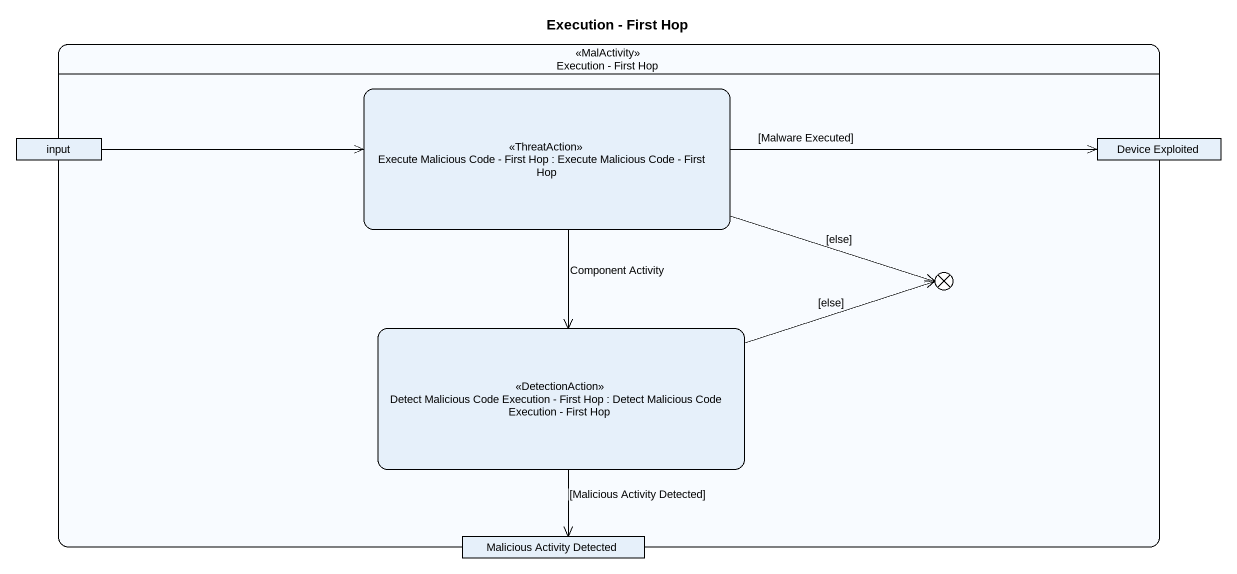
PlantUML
@startuml
title Execution - First Hop
hide empty description
state "Execution - First Hop" as Execution_First_Hop <<MalActivity>> {
  state "Execute Malicious Code - First Hop : Execute Malicious Code - First Hop" as Execute_Malicious_Code <<ThreatAction>>
  state input <<object>>
  state "Device Exploited" as Device_Exploited <<object>>
  state flowfinal1 <<end>>
  state "Detect Malicious Code Execution - First Hop : Detect Malicious Code Execution - First Hop" as Detect_Malicious_Code <<DetectionAction>>
  state "Malicious Activity Detected" as Malicious_Activity_Detected <<object>>
}
Execute_Malicious_Code -right-> Device_Exploited : [Malware Executed]
Execute_Malicious_Code -right-> flowfinal1 : [else]
Execute_Malicious_Code --> Detect_Malicious_Code : Component Activity
input -right-> Execute_Malicious_Code
Detect_Malicious_Code -right-> flowfinal1 : [else]
Detect_Malicious_Code --> Malicious_Activity_Detected : [Malicious Activity Detected]
@enduml
